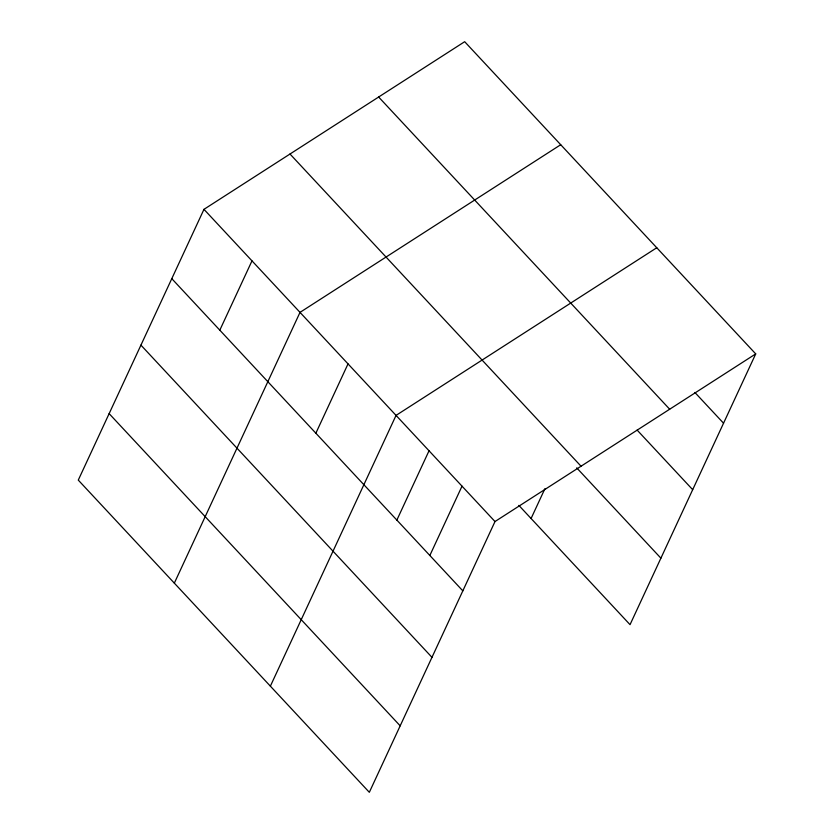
<?xml version="1.0" encoding="UTF-8"?>
<svg xmlns="http://www.w3.org/2000/svg" width="834" height="834" viewBox="0 0 834 834"><rect width="100%" height="100%" fill="white"/><g stroke="black" fill="none" stroke-linecap="round" stroke-linejoin="round"><path stroke-width="1.25" d="M203.965 209.344L78.281 480.103L369.326 792.3L495 521.542L755.719 353.897L464.674 41.7L203.965 209.344L495 521.542M219.811 330.17L251.983 260.865M174.327 583.133L300.011 312.375L560.719 144.72M315.857 433.2L348.028 363.885M270.372 686.153L396.046 415.395L656.765 247.75M396.859 520.093L429.03 450.777M429.844 555.475L462.015 486.159M531.081 518.508L544.915 488.703M755.719 353.897L630.035 624.656L518.863 505.394M694.899 392.48L723.547 423.203M378.646 97.025L669.681 409.223M637.134 430.094L692.689 489.683M290.003 154.019L581.037 466.216M576.701 467.853L660.893 558.175M171.794 278.66L462.828 590.858M140.936 345.14L431.97 657.328M109.139 413.633L400.174 725.82"/></g></svg>
